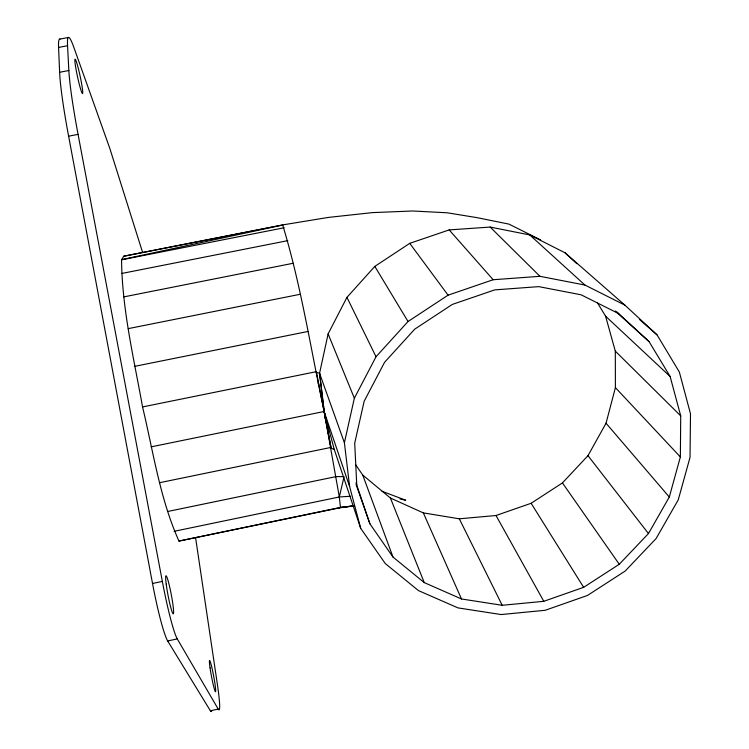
<?xml version="1.0" encoding="UTF-8"?>
<svg xmlns="http://www.w3.org/2000/svg" width="749" height="749" viewBox="0 0 749 749"><rect width="100%" height="100%" fill="white"/><g stroke="black" fill="none" stroke-linecap="round" stroke-linejoin="round"><path stroke-width="1.12" d="M354.464 505.875L339.559 507.869L178.964 541.078C159.93 498.694 153.311 451.853 142.553 406.932C133.846 358.247 122.087 309.468 121.544 259.809L123.697 256.233L282.654 224.915L328.296 217.425L372.365 212.622L412.718 210.993L447.116 212.782L477.057 217.65L508.955 224.11L540.666 239.933M356.093 484.584L369.903 523.832L392.991 557.05L424.252 582.6L461.496 598.975L502.204 605.295L543.793 601.307L583.64 587.328L619.273 564.269L648.465 533.55L669.306 497.027L680.364 456.956L680.719 415.882L670.13 376.513L649.055 341.591L616.989 312.061M339.559 507.869L340.458 507.429L339.316 496.971L324.13 411.491L319.57 373.264L328.118 333.885L346.946 297.362L374.818 266.401L409.75 243.341L449.175 229.906L490.174 227.069L529.749 234.933L565.036 252.797L624.881 305.124L657.032 334.869L679.334 372L690.494 413.794L690.035 457.358L678.257 499.836L656.124 538.522L625.181 571.056L587.422 595.474L545.206 610.285L501.147 614.554L457.985 607.898L418.476 590.596L385.267 563.548L360.7 528.345L334.213 449.306L324.13 411.491C310.769 349.306 301.182 285.706 282.654 224.915M360.7 528.345L349.614 486.541L344.4 442.762L354.352 398.206L376.035 356.749L408.036 321.508L448.071 295.172L493.17 279.733L539.945 276.315L584.932 285.051L624.881 305.124M174.171 531.303L339.316 496.971L344.072 476.636M355.485 464.511L362.741 475.053L390.407 498.029L423.325 512.887L459.306 518.804L496.016 515.509L531.125 503.281L562.443 482.908L587.974 455.673L606.044 423.232L615.406 387.617L615.304 351.122L605.567 316.153L597.29 302.577M121.647 259.641L282.71 225.046L123.697 256.233M60.051 39.107A79.965 6.629 77.8 0 0 58.572 47.421L59.63 72.269A105.965 9.016 77.9 0 0 68.608 136.178L152.524 583.48A59.499 5.44 79.2 0 0 167.673 640.957L210.366 710.764L218.202 709.078A52.57 3.623 79.3 0 0 217.229 683.303L195.601 537.81M167.673 640.957L177.279 638.925L218.202 709.078M152.524 583.48L162.346 581.421A59.48 5.093 79.2 0 0 177.279 638.925M178.964 541.078L340.458 507.429L353.2 505.884M159.752 482.674L330.908 447.434L331.161 448.314L334.213 449.306M167.626 511.501L336.086 476.607L342.93 476.636M151.148 446.853L324.13 411.491L316.509 372.459L316.275 371.682L142.553 406.932M134.698 366.345L308.036 331.451M128.285 328.624L300.124 294.291M121.544 259.809L284.227 227.752M121.535 273.507L287.785 240.654M123.8 296.894L293.196 263.264M68.608 136.178L78.065 134.361A105.927 8.436 78 0 1 68.852 70.518L67.55 45.726L58.572 47.421M59.63 72.269L68.852 70.518M59.508 39.163L68.328 37.506M340.458 507.429L353.865 505.884M339.316 496.971L350.382 496.259M400.05 498.918L405.696 500.248L382.046 491.269M316.509 372.459L319.57 373.264L344.4 442.762M618.721 313.634L581.093 294.797L538.756 286.633L494.761 289.882L452.359 304.403L414.703 329.167L384.583 362.291L364.136 401.277L354.708 443.193L356.758 485.015L369.903 523.832M639.665 319.626L657.032 334.869M615.257 311.004L649.055 341.591M529.749 234.933L584.932 285.051M565.036 252.797L576.805 263.676M605.567 316.153L670.13 376.513M490.174 227.069L539.945 276.315M615.304 351.122L680.719 415.882M615.406 387.617L680.364 456.956M449.175 229.906L493.17 279.733M606.044 423.232L669.306 497.027M587.974 455.673L648.465 533.55M409.75 243.341L448.071 295.172M562.443 482.908L619.273 564.269M531.125 503.281L583.64 587.328M374.818 266.401L408.036 321.508M496.016 515.509L543.793 601.307M459.306 518.804L502.204 605.295M346.946 297.362L376.035 356.749M423.325 512.887L461.496 598.975M328.118 333.885L354.352 398.206M390.407 498.029L424.252 582.6M362.741 475.053L392.991 557.05M355.99 482.833L356.758 485.015M319.57 373.264L324.308 412.109L349.614 486.541M142.61 252.441L109.803 148.377L73.973 47.711A79.937 6.198 77.8 0 0 67.55 45.726M318.185 382.683L318.634 384.939M324.13 411.491L331.161 448.314L324.308 412.109M324.589 415.423L325.225 418.803M78.065 134.361L162.346 581.421M211.667 711.091A52.589 3.876 79.3 0 1 210.366 710.764M210.057 667.911A15.926 1.095 79.3 0 0 215.45 691.748A15.926 1.095 79.3 0 0 212.126 668.651A15.926 1.095 79.3 0 0 210.057 667.911M166.212 584.117A19.324 1.657 79.2 0 0 173.066 613.74A19.324 1.657 79.2 0 0 169.592 586.561A19.324 1.657 79.2 0 0 166.212 584.117M75.452 65.818A17.639 1.348 77.8 0 0 82.315 93.466A17.639 1.348 77.8 0 0 78.682 69.854A17.639 1.348 77.8 0 0 75.452 65.818"/></g></svg>
